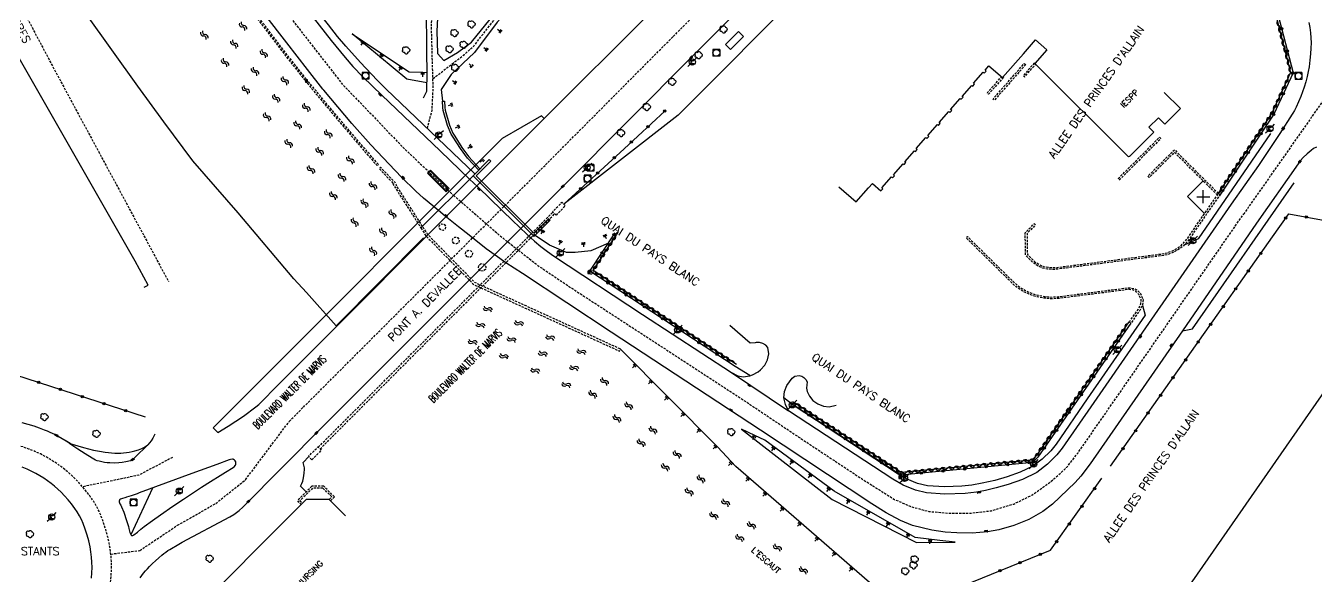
# Model space of a CAD drawing. Header units: millimetres. Extents: x 80999 to 82000, y 143000 to 144001.
# Drawn here: x 81412.8 to 81694.9, y 143690.5 to 143810.8 of the extents above; entities that cross this region are included whole.
import ezdxf
from ezdxf.enums import TextEntityAlignment as Align

# ---------------------------------------------------------------- set-up
doc = ezdxf.new("R2010")
doc.units = ezdxf.units.MM
doc.linetypes.add('DASHED', pattern=[0.75, 0.5, -0.25])
doc.layers.get('0').update_dxf_attribs({"linetype": 'CONTINUOUS'})
for name, color, linetype in [('W0001', 6, 'DASHED'), ('W0008', 7, 'CONTINUOUS'), ('W0100', 7, 'CONTINUOUS'), ('W0112', 1, 'DASHED'), ('W0120', 7, 'CONTINUOUS'), ('W0211', 2, 'CONTINUOUS'), ('W0300', 7, 'CONTINUOUS'), ('W0310', 3, 'CONTINUOUS'), ('W0322', 7, 'CONTINUOUS'), ('W0330', 7, 'CONTINUOUS'), ('W0400', 7, 'CONTINUOUS'), ('W0420', 7, 'CONTINUOUS'), ('W0471', 7, 'CONTINUOUS'), ('W0500', 5, 'DASHED'), ('W0515', 5, 'CONTINUOUS'), ('W0984', 7, 'CONTINUOUS'), ('W0989', 7, 'CONTINUOUS'), ('W0991', 7, 'CONTINUOUS')]:
    doc.layers.add(name, color=color, linetype=linetype)
doc.styles.get("Standard").update_dxf_attribs({"font": 'romans.shx', "width": 0.85})

# ---------------------------------------------------------------- blocks, each defined once
blk = doc.blocks.new('t211o')
at = {"color": 0, "linetype": 'Continuous'}
for p, q in [((-0.29, 0.5), (-0.29, 0)), ((0, 1), (0, 0)), ((0.29, 0.5), (0.29, 0))]:
    blk.add_line(p, q, dxfattribs=at)
blk = doc.blocks.new('t310o')
at = {"color": 0, "linetype": 'Continuous'}
for centre, start, end in [((-0.5, 0.38), 216.8699, 323.1304), ((0.5, -0.37), 36.8699, 143.1303)]:
    blk.add_arc(centre, 0.625, start, end, dxfattribs=at)
blk = doc.blocks.new('t322o')
at = {"color": 0, "linetype": 'Continuous'}
for radius in [0.25, 0.15]:
    blk.add_circle((0, 0), radius, dxfattribs=at)
blk = doc.blocks.new('t500o')
at = {"color": 0, "linetype": 'Continuous'}
for centre, start, end in [((-0.5, 0.625), 216.8699, 323.1301), ((0.5, -0.125), 36.8699, 143.1301), ((0.5, -0.625), 36.8699, 143.1301), ((-0.5, 0.125), 216.8699, 323.1301)]:
    blk.add_arc(centre, 0.625, start, end, dxfattribs=at)
blk = doc.blocks.new('t991o')
at = {"color": 0, "linetype": 'Continuous'}
for p, q in [((-1, 1), (1, -1)), ((-1, -1), (1, 1))]:
    blk.add_line(p, q, dxfattribs=at)
blk = doc.blocks.new('T420')
for p, q in [((0.75, 0.75), (-0.75, 0.75)), ((-0.75, 0.75), (-0.75, -0.75)), ((0.75, 0.75), (0.75, -0.75)), ((0.75, -0.75), (-0.75, -0.75))]:
    blk.add_line(p, q)
blk.add_ellipse((0, 0), major_axis=(-0.53, 0.53), ratio=1, start_param=3.926991, end_param=10.210176)
blk = doc.blocks.new('T400')
for p, q in [((-0.15, 0.3), (0.15, 0.3)), ((-0.15, -0.25), (-0.15, 0.3)), ((-0.15, 0.15), (0.15, 0.15)), ((-0.15, 0), (0.15, 0)), ((0.15, 0.3), (0.15, -0.25)), ((-0.15, -0.15), (0.15, -0.15)), ((-0.15, -0.25), (-0.15, -0.3)), ((-0.15, -0.3), (0.15, -0.3)), ((0.15, -0.3), (0.15, -0.25))]:
    blk.add_line(p, q)
blk = doc.blocks.new('T471')
for p, q in [((-0.333334, 0.333334), (-0.333334, -0.333334)), ((-0.333334, 0.333334), (0.333334, 0.333334)), ((-0.333334, 0), (0, 0)), ((0.500001, 0.500001), (1.000002, 1.000002)), ((-0.500001, -0.500001), (-1.000002, -1.000002)), ((-0.333334, -0.333334), (0.333334, -0.333334))]:
    blk.add_line(p, q)
blk.add_ellipse((0, 0), major_axis=(0.471405, 0.471405), ratio=1, start_param=5.4977871438, end_param=11.780972451)
blk = doc.blocks.new('T300')
for p, q in [((-0.8, 0.51), (-0.86, 0.34)), ((-0.86, 0.34), (-0.86, 0.17)), ((-0.86, 0.17), (-0.74, 0.06)), ((-0.69, 0.63), (-0.8, 0.51)), ((-0.8, -0.06), (-0.74, 0.06)), ((-0.74, 0.06), (-0.69, 0.11)), ((-0.57, 0.69), (-0.69, 0.63)), ((-0.46, 0.69), (-0.57, 0.69)), ((-0.29, 0.63), (-0.46, 0.69)), ((-0.29, 0.63), (-0.17, 0.74)), ((-0.23, 0.57), (-0.29, 0.63)), ((-0.17, 0.74), (-0.06, 0.8)), ((-0.06, 0.8), (0.06, 0.8)), ((0.06, 0.8), (0.23, 0.74)), ((0.23, 0.74), (0.34, 0.63)), ((0.34, 0.63), (0.4, 0.51)), ((0.46, 0.46), (0.34, 0.46)), ((0.4, 0.51), (0.4, 0.46)), ((0.57, 0.4), (0.46, 0.46)), ((0.57, 0.4), (0.69, 0.29)), ((0.69, 0.29), (0.74, 0.17)), ((0.74, 0.06), (0.69, -0.17)), ((0.74, 0.17), (0.74, 0.06)), ((-0.8, -0.17), (-0.8, -0.06)), ((-0.8, -0.23), (-0.8, -0.17)), ((-0.74, -0.34), (-0.8, -0.23)), ((-0.69, -0.4), (-0.74, -0.34)), ((-0.51, -0.46), (-0.69, -0.4)), ((-0.4, -0.46), (-0.51, -0.46)), ((-0.4, -0.46), (-0.34, -0.46)), ((-0.34, -0.46), (-0.34, -0.4)), ((-0.34, -0.51), (-0.34, -0.46)), ((-0.29, -0.63), (-0.34, -0.51)), ((-0.17, -0.74), (-0.29, -0.63)), ((-0.06, -0.8), (-0.17, -0.74)), ((0.06, -0.8), (-0.06, -0.8)), ((0.17, -0.74), (0.06, -0.8)), ((0.23, -0.69), (0.17, -0.74)), ((0.29, -0.46), (0.23, -0.46)), ((0.29, -0.63), (0.23, -0.69)), ((0.46, -0.4), (0.29, -0.46)), ((0.34, -0.51), (0.29, -0.63)), ((0.34, -0.51), (0.34, -0.46)), ((0.57, -0.34), (0.46, -0.4)), ((0.63, -0.29), (0.57, -0.34)), ((0.69, -0.17), (0.63, -0.29))]:
    blk.add_line(p, q)
blk = doc.blocks.new('t330o')
at = {"color": 0, "linetype": 'Continuous'}
for p, q in [((0.25, -0.25), (-0.25, 0.25)), ((-0.25, -0.25), (0.25, 0.25)), ((-0.25, 0.25), (-0.25, -0.25)), ((0.25, 0.25), (-0.25, 0.25)), ((0.25, -0.25), (0.25, 0.25)), ((-0.25, -0.25), (0.25, -0.25)), ((-0.25, -0.25), (-0.25, -0.25))]:
    blk.add_line(p, q, dxfattribs=at)

msp = doc.modelspace()

# ---------------------------------------------------------------- linework, layer by layer
at = {"layer": 'W0001', "flags": 128}
for points in [[(81301.88, 143999.99), (81347.17, 143932.95), (81371.64, 143891.06), (81418.97, 143801.39), (81443.99, 143754.95)], [(81501.79, 143799.28), (81508.66, 143804.58), (81510.72, 143806.42), (81514.26, 143810.97), (81516.54, 143813.72), (81521.19, 143819.17), (81523.38, 143821.92), (81524.99, 143823.51), (81526.86, 143824.93), (81529.61, 143826.82), (81532.65, 143828.56), (81535.53, 143830.05), (81538.31, 143831.28), (81541.3, 143832.3), (81543.9, 143832.9), (81546.65, 143833.34), (81549.37, 143833.25), (81553.29, 143832.52), (81564.33, 143828.74), (81563.35, 143842.53), (81563.99, 143849.34), (81564.68, 143854.78), (81565.06, 143858.51), (81565.38, 143863.35), (81565.98, 143873.39), (81566.58, 143882.36), (81567.02, 143888.11), (81567.44, 143892.6), (81568.23, 143899.76), (81569.9, 143911.9), (81571.8, 143920.48)], [(81500.57, 143788.41), (81501.61, 143792.36), (81501.85, 143797.23), (81501.63, 143804.82), (81501.49, 143810.1), (81501.59, 143816.38), (81502.28, 143824.34), (81502.99, 143830.97), (81503.58, 143834.92), (81504.56, 143839.64), (81506.21, 143846.71), (81508.14, 143851.93), (81511.4, 143861.05), (81516.32, 143871.09), (81519.5, 143877.26), (81523.43, 143883.39), (81528.64, 143891.02)], [(81424.55, 143880.91), (81444.23, 143849.17), (81456.84, 143830.85), (81468.4, 143815.51), (81482.08, 143797.97), (81488.19, 143791.65), (81495.47, 143784.03), (81500.92, 143778.94), (81505.02, 143774.91), (81506.31, 143773.79)], [(81506.31, 143773.79), (81516.45, 143764.95), (81520.49, 143761.78)], [(81520.49, 143761.78), (81525.02, 143758.23), (81533.09, 143752.85), (81552.46, 143740.25), (81569.72, 143728.99), (81581.66, 143720.99), (81595.11, 143712.08), (81602.73, 143707.26), (81606.46, 143705.67), (81610.21, 143704.66), (81614.64, 143704.26), (81619.12, 143704.26), (81623.89, 143704.82), (81628.76, 143706.28), (81632.74, 143708.24), (81636.78, 143711.1), (81640.31, 143714.23), (81642.83, 143717.48), (81658.72, 143740.37), (81679.07, 143769.76)], [(81444.87, 143716.48), (81437.47, 143712.57), (81425.21, 143710.04)]]:
    msp.add_lwpolyline(points, dxfattribs=at)
at = {"layer": 'W0001'}
for points in [[(81431.38, 143695.34), (81437.72, 143696.12), (81445.96, 143701.64), (81454.32, 143706.4), (81460.82, 143711.59), (81470.38, 143724.34), (81473.47, 143727.45), (81526.39, 143780.42), (81554.33, 143808.52), (81581.6, 143835.84)], [(81708.95, 143834.59), (81708.95, 143834.59), (81708.95, 143834.59), (81708.95, 143834.59), (81710.93, 143832.55), (81712.48, 143829.98), (81713.34, 143827.4), (81713.77, 143824.39), (81713.85, 143821.64), (81713.42, 143818.64), (81712.31, 143815.63), (81709.9, 143812.28), (81702.5, 143803.2), (81679.07, 143769.76)]]:
    msp.add_lwpolyline(points, dxfattribs=at)
at = {"layer": 'W0001', "flags": 128}
msp.add_lwpolyline([(81353.56, 143721.05), (81369.56, 143709.54), (81370.19, 143709.07), (81370.77, 143708.57), (81372.09, 143707.35), (81373.4, 143706.08), (81373.76, 143705.71), (81374.1, 143705.33), (81374.44, 143704.94), (81374.75, 143704.55), (81374.94, 143704.29), (81375.11, 143704.03), (81375.28, 143703.77), (81375.43, 143703.5), (81375.59, 143703.18), (81375.73, 143702.86), (81375.86, 143702.53), (81375.98, 143702.18), (81376.15, 143701.64), (81376.31, 143701.09), (81376.45, 143700.52), (81376.57, 143699.95), (81376.8, 143698.7), (81377, 143697.47), (81377.03, 143697.26), (81377.04, 143697.05), (81377.06, 143695.99), (81377.07, 143694.16), (81377.16, 143691.49), (81377.3, 143688.88), (81377.36, 143688.29), (81377.45, 143687.67), (81377.57, 143687.06), (81377.72, 143686.49), (81378.03, 143685.44), (81378.35, 143684.42), (81378.69, 143683.41), (81379.06, 143682.39), (81379.38, 143681.6), (81379.73, 143680.81), (81380.12, 143680.04), (81380.53, 143679.29), (81381.12, 143678.3), (81381.74, 143677.33), (81382.38, 143676.39), (81383.07, 143675.43), (81383.87, 143674.41), (81384.76, 143673.42), (81385.71, 143672.49), (81386.7, 143671.63), (81387.93, 143670.7), (81389.19, 143669.83), (81390.49, 143669.03), (81391.83, 143668.3), (81393.05, 143667.71), (81394.3, 143667.2), (81395.58, 143666.74), (81396.88, 143666.36), (81398.24, 143666.04), (81399.62, 143665.79), (81401.01, 143665.61), (81402.4, 143665.5), (81403.99, 143665.45), (81405.57, 143665.48), (81407.16, 143665.58), (81408.74, 143665.76), (81410.07, 143665.98), (81411.39, 143666.28), (81412.69, 143666.66), (81413.94, 143667.11), (81414.87, 143667.49), (81415.77, 143667.89), (81416.65, 143668.31), (81417.52, 143668.77), (81418.29, 143669.2), (81419.04, 143669.66), (81419.78, 143670.14), (81420.51, 143670.66), (81421.36, 143671.31), (81422.18, 143672), (81422.97, 143672.73), (81423.73, 143673.49), (81424.54, 143674.37), (81425.32, 143675.27), (81426.06, 143676.2), (81426.77, 143677.17), (81427.47, 143678.21), (81428.11, 143679.31), (81428.7, 143680.43), (81429.22, 143681.58), (81429.74, 143682.88), (81430.19, 143684.2), (81430.58, 143685.54), (81430.91, 143686.9), (81431.17, 143688.26), (81431.36, 143689.63), (81431.48, 143691), (81431.52, 143692.39), (81431.5, 143693.74), (81431.41, 143695.09), (81431.24, 143696.43), (81431.01, 143697.75), (81430.68, 143699.24), (81430.28, 143700.7), (81429.81, 143702.14), (81429.28, 143703.58), (81428.8, 143704.68), (81428.25, 143705.76), (81427.64, 143706.81), (81426.97, 143707.8), (81426.14, 143708.91), (81425.27, 143709.97), (81424.4, 143710.95), (81423.49, 143711.89), (81422.67, 143712.67), (81421.82, 143713.42), (81420.93, 143714.13), (81420.03, 143714.8), (81419.05, 143715.46), (81418.06, 143716.08), (81417.04, 143716.67), (81415.98, 143717.22), (81414.75, 143717.79), (81413.48, 143718.3), (81412.19, 143718.75), (81410.86, 143719.13), (81409.68, 143719.4), (81408.48, 143719.59), (81407.26, 143719.7), (81406.08, 143719.74), (81404.02, 143719.7), (81401.97, 143719.59), (81400.77, 143719.47), (81399.59, 143719.28), (81398.44, 143719.04), (81397.29, 143718.8), (81395.68, 143718.5), (81394.06, 143718.23), (81392.05, 143717.95), (81390.07, 143717.7), (81389.32, 143717.64), (81388.61, 143717.63), (81387.9, 143717.65), (81387.18, 143717.72), (81386.23, 143717.86), (81385.29, 143718.05), (81384.35, 143718.28), (81383.4, 143718.56), (81382.45, 143718.89), (81381.48, 143719.25), (81380.52, 143719.64), (81379.59, 143720.05), (81379.02, 143720.32), (81378.47, 143720.6), (81377.93, 143720.91), (81377.38, 143721.26), (81374.77, 143723), (81374.08, 143723.48), (81353.04, 143738.71), (81350.69, 143740.42), (81349.76, 143741.12), (81348.87, 143741.82), (81347.73, 143742.78), (81346.64, 143743.74), (81346.22, 143744.14), (81345.86, 143744.53), (81345.53, 143744.95), (81345.21, 143745.39), (81344.84, 143745.98), (81344.5, 143746.59), (81344.19, 143747.22), (81343.9, 143747.9), (81343.51, 143748.91), (81343.15, 143749.95), (81342.97, 143750.53), (81342.81, 143751.11), (81342.7, 143751.58), (81342.59, 143752.12), (81342.4, 143753.08), (81342.18, 143754.1), (81341.98, 143754.9), (81341.75, 143755.7), (81341.49, 143756.5), (81341.2, 143757.27), (81340.84, 143758.18), (81340.45, 143759.07), (81340.03, 143759.94), (81339.55, 143760.87), (81339, 143761.8), (81338.31, 143762.74), (81337.53, 143763.6), (81336.7, 143764.36), (81335.58, 143765.21), (81334.45, 143765.96), (81333.26, 143766.64), (81332.05, 143767.23), (81331.07, 143767.64), (81330.08, 143767.98), (81329.08, 143768.28), (81328.06, 143768.53), (81327.11, 143768.71), (81326.15, 143768.83), (81325.18, 143768.89), (81324.21, 143768.89), (81323.09, 143768.84), (81321.97, 143768.72), (81320.87, 143768.54), (81319.77, 143768.3), (81318.77, 143768.01), (81317.78, 143767.66), (81316.81, 143767.25), (81315.89, 143766.8), (81315.15, 143766.38), (81314.45, 143765.94), (81313.76, 143765.48), (81313.09, 143764.98), (81312.48, 143764.48), (81311.88, 143763.96), (81311.31, 143763.41), (81310.75, 143762.82), (81310.17, 143762.15), (81309.61, 143761.43), (81309.1, 143760.69), (81308.63, 143759.92), (81308.17, 143759.07), (81307.75, 143758.21), (81307.37, 143757.33), (81307.04, 143756.41), (81306.73, 143755.41), (81306.48, 143754.38), (81306.3, 143753.33), (81306.19, 143752.28), (81306.14, 143751.13), (81306.15, 143750), (81306.23, 143748.86), (81306.37, 143747.73), (81306.56, 143746.69), (81306.81, 143745.67), (81307.11, 143744.66), (81307.47, 143743.66), (81307.86, 143742.76), (81308.3, 143741.87), (81308.8, 143741.02), (81309.35, 143740.2), (81310.02, 143739.33), (81310.73, 143738.49), (81311.5, 143737.7), (81312.31, 143736.96), (81313.11, 143736.3), (81313.96, 143735.7), (81314.84, 143735.15), (81315.73, 143734.67), (81316.68, 143734.22), (81317.61, 143733.82), (81318.55, 143733.45), (81319.55, 143733.1), (81320.19, 143732.91), (81320.89, 143732.77), (81321.6, 143732.69), (81322.23, 143732.66), (81324.31, 143732.67), (81326.89, 143732.7), (81329.96, 143732.76), (81331.35, 143732.78), (81331.66, 143732.76), (81331.95, 143732.72), (81333.55, 143732.35), (81335.22, 143731.91), (81336.34, 143731.57), (81337.46, 143731.22), (81337.97, 143731.04), (81338.46, 143730.84), (81339.43, 143730.41), (81340.38, 143729.95), (81341.43, 143729.37), (81342.48, 143728.75), (81345.31, 143726.96), (81346.53, 143726.13), (81350.08, 143723.61)], close=True, dxfattribs=at)
at = {"layer": 'W0008'}
msp.add_line((81462.28, 143731.45), (81515.27, 143784.5), dxfattribs=at)
at = {"layer": 'W0008', "flags": 128}
for points in [[(81435.5, 143873.37), (81453.78, 143873.15), (81468.4, 143873.48), (81482.18, 143874.88), (81486.82, 143875.48), (81491, 143876.26), (81494.63, 143877.18), (81503.17, 143879.75), (81504.69, 143880.24), (81512.85, 143882.96), (81517.09, 143884.57), (81524.35, 143887.85), (81519.82, 143880.56), (81515.12, 143872.66), (81510.04, 143862.01), (81504.96, 143846.69), (81502.65, 143836.36), (81500.98, 143823.45), (81500.3, 143815.28), (81500.42, 143805.06), (81500.49, 143800.66), (81500.4, 143796.48), (81499.66, 143795.01)], [(81427.76, 143883.3), (81431.35, 143877.28), (81437.08, 143867.76), (81437.27, 143867.44), (81439.51, 143863.88), (81442.19, 143859.7), (81445.36, 143854.87), (81448.4, 143850.33), (81451.84, 143845.29), (81454.72, 143841.14), (81458.08, 143836.38), (81461.99, 143830.91), (81465.5, 143826.08), (81467.99, 143822.68), (81469.88, 143820.14), (81473.36, 143815.56), (81475.6, 143812.67), (81479.55, 143807.65), (81482.63, 143803.88), (81484.29, 143801.98), (81486.48, 143799.71), (81490.62, 143795.68), (81503.41, 143783.47), (81509.82, 143777.33)], [(81510.97, 143778.45), (81491.6, 143796.99), (81489.6, 143798.98), (81485.96, 143802.81), (81482.72, 143806.38), (81480.91, 143808.54), (81478.96, 143811.02), (81474.68, 143816.52), (81469.73, 143822.93), (81469.15, 143823.69), (81467.34, 143826.22), (81463.39, 143831.83), (81459.61, 143837.1), (81456.12, 143841.96), (81452.09, 143847.66), (81449.79, 143851), (81447.71, 143854.17), (81443.46, 143860.77), (81442.05, 143862.9), (81438.74, 143867.86), (81437.76, 143869.48), (81433.21, 143877.3), (81430.78, 143880.95)], [(81526.12, 143790.6), (81526.12, 143790.6), (81549.23, 143813.6), (81579.51, 143843.95)], [(81503.48, 143825.42), (81502.63, 143809.65), (81502.8, 143804.82), (81504.18, 143803.25), (81507.14, 143804.99), (81510.19, 143807.24), (81523.8, 143824.03)], [(81502.99, 143770.46), (81499.75, 143773.15), (81498.02, 143774.68), (81494.94, 143777.72), (81488.2, 143784.82), (81484.09, 143789.46), (81477.92, 143796.77), (81477.72, 143797.01), (81474.36, 143801.28), (81469.82, 143807.13), (81465.03, 143813.35)], [(81684.92, 143787.26), (81669.05, 143764.29), (81666.03, 143762.85)], [(81509.82, 143777.33), (81511.69, 143775.53), (81519.39, 143768.06), (81520.48, 143767), (81522.59, 143765.01), (81523.18, 143764.48)], [(81665.68, 143744.18), (81667.81, 143744.55), (81690.06, 143776.53)], [(81676.27, 143771.84), (81655.59, 143741.97), (81646.28, 143728.48), (81639.36, 143718.51), (81638.18, 143717.02), (81636.17, 143714.97), (81633.81, 143713.19), (81630.68, 143711.65), (81627.58, 143710.56), (81624.89, 143709.79), (81622.58, 143709.26), (81620.62, 143708.88), (81618.13, 143708.58), (81613.68, 143708.46), (81609.7, 143708.73), (81607.27, 143709.29), (81604.58, 143710.39), (81602.3, 143711.69), (81579.55, 143726.67)], [(81517.76, 143759.05), (81515.39, 143760.69), (81513.46, 143762.11), (81509.7, 143765.03), (81507.35, 143766.9), (81504.86, 143768.9), (81504.48, 143769.22), (81502.99, 143770.46)], [(81681.87, 143767.68), (81665.68, 143744.18), (81645.46, 143715.1), (81643.43, 143712.35), (81642.21, 143710.98), (81637.25, 143706.27), (81635.12, 143704.63), (81632.04, 143702.88), (81628.75, 143701.57), (81625.5, 143700.67), (81623.05, 143700.22), (81619.69, 143699.93), (81616.35, 143699.95), (81613.76, 143700.16), (81610.89, 143700.59), (81606.64, 143701.6), (81604.03, 143702.66), (81600.91, 143704.38), (81597.76, 143706.34), (81573.37, 143722.4), (81540.79, 143743.85), (81521.35, 143756.65), (81517.76, 143759.05)], [(81523.18, 143764.48), (81524.02, 143763.72), (81525.37, 143762.59), (81526.82, 143761.48), (81528.12, 143760.58), (81547.61, 143747.73), (81567.06, 143735.02), (81579.55, 143726.69), (81579.55, 143726.69), (81579.55, 143726.69), (81578.85, 143728.03), (81578.53, 143729.52), (81578.64, 143730.9), (81579.15, 143732.19), (81580.3, 143733.79), (81580.93, 143734.2), (81581.84, 143734.37), (81582.44, 143734.26), (81582.91, 143733.97), (81583.41, 143733.4), (81583.6, 143732.89), (81583.56, 143732.35), (81583.45, 143731.61), (81583.57, 143730.87), (81584.08, 143729.83), (81584.83, 143728.95), (81585.93, 143728.17), (81587.17, 143727.66), (81588.42, 143727.53), (81589.95, 143727.88)], [(81656.93, 143749.71), (81657.46, 143747.59), (81644.78, 143729.25), (81638.02, 143719.34), (81636.88, 143717.91), (81634.96, 143716.06), (81632.91, 143714.58), (81630.2, 143713.26), (81627.3, 143712.22), (81624.62, 143711.45), (81621.84, 143710.82), (81619.59, 143710.42), (81617.42, 143710.19), (81613.66, 143710.07), (81609.9, 143710.28), (81607.73, 143710.77), (81605.46, 143711.7), (81603.47, 143712.83), (81580.56, 143727.87), (81578.53, 143729.52)], [(81567.06, 143735.02), (81568.47, 143734.28), (81569.62, 143734.12), (81571.07, 143734.31), (81571.69, 143734.52), (81572.87, 143735.2), (81573.39, 143735.65), (81573.39, 143735.65), (81574.33, 143736.61), (81574.94, 143737.81), (81575.19, 143739.13), (81575.03, 143740.47), (81574.55, 143741.02), (81573.93, 143741.4), (81573.22, 143741.59), (81572.49, 143741.57), (81572.22, 143741.55), (81571.13, 143741.47), (81566.72, 143745.31)], [(81571.08, 143734.36), (81567.86, 143736.36)], [(81419.87, 143721.09), (81422.48, 143719.56), (81422.69, 143719.45), (81422.91, 143719.37), (81424.14, 143718.99), (81425.37, 143718.63), (81426.48, 143718.34), (81427.59, 143718.09), (81428.88, 143717.83), (81430.17, 143717.61), (81430.85, 143717.52), (81431.54, 143717.45), (81432.22, 143717.42), (81432.91, 143717.4), (81433.54, 143717.42), (81434.16, 143717.46), (81434.78, 143717.53), (81435.4, 143717.63), (81436.03, 143717.76), (81436.65, 143717.92), (81437.41, 143718.16), (81438.17, 143718.43), (81438.61, 143718.64), (81439.4, 143719.14)], [(81474.11, 143708.92), (81472.84, 143710.21), (81473.1, 143710.73), (81473.33, 143711.27), (81473.44, 143711.62), (81473.51, 143711.97), (81473.64, 143713.01), (81473.69, 143713.91), (81473.69, 143714.18), (81473.66, 143714.46), (81473.46, 143715.38), (81474.65, 143716.65)], [(81427.13, 143690.1), (81427.23, 143691.26), (81427.27, 143692.43), (81427.25, 143693.56), (81427.17, 143694.68), (81427.03, 143695.8), (81426.84, 143696.91), (81426.54, 143698.21), (81426.19, 143699.49), (81425.79, 143700.75), (81425.33, 143701.99), (81424.95, 143702.87), (81424.52, 143703.72), (81424.04, 143704.54), (81423.5, 143705.33), (81422.79, 143706.29), (81422.03, 143707.21), (81421.28, 143708.05), (81420.5, 143708.86), (81419.8, 143709.52), (81419.08, 143710.15), (81418.33, 143710.76), (81417.56, 143711.33), (81416.73, 143711.9), (81415.87, 143712.43), (81414.99, 143712.93), (81414.1, 143713.4), (81413.06, 143713.89), (81411.99, 143714.32)], [(81440.49, 143709.78), (81435.78, 143699.55)]]:
    msp.add_lwpolyline(points, dxfattribs=at)
at = {"layer": 'W0008'}
for points in [[(81438.65, 143753.68), (81439.55, 143754.12), (81436.68, 143759.4), (81435.55, 143761.42), (81406.28, 143812.41), (81375.01, 143871.03)], [(81437.79, 143690.12), (81438.16, 143690.66), (81438.54, 143691.17), (81438.95, 143691.66), (81439.36, 143692.13), (81439.8, 143692.59), (81440.47, 143693.25), (81441.15, 143693.89), (81441.84, 143694.51), (81442.55, 143695.12), (81442.96, 143695.46), (81443.39, 143695.78), (81443.83, 143696.08), (81444.28, 143696.36), (81446.25, 143697.52), (81446.94, 143697.91), (81457.37, 143703.48), (81458.29, 143704), (81458.87, 143704.4), (81459.42, 143704.86), (81460.21, 143705.61), (81477.72, 143723.22), (81530.64, 143776.18), (81558.59, 143804.28), (81585.85, 143831.6)], [(81693.27, 143811.54), (81693.49, 143810.44), (81693.64, 143809.32), (81693.72, 143808.24), (81693.75, 143807.15), (81693.74, 143805.94), (81693.67, 143804.74), (81693.53, 143803.31), (81693.34, 143801.89), (81693.16, 143800.82), (81692.93, 143799.76), (81692.62, 143798.58), (81692.27, 143797.42), (81691.91, 143796.39), (81691.52, 143795.37), (81691.01, 143794.19), (81690.47, 143793.02), (81690.13, 143792.36), (81689.76, 143791.71), (81689.66, 143791.55), (81686.91, 143787.28), (81684.61, 143783.78), (81682.26, 143780.31), (81679.29, 143776.06), (81676.27, 143771.84)], [(81462.28, 143731.45), (81453.76, 143722.93), (81454.75, 143721.89), (81457.04, 143723.32), (81460.35, 143725.51), (81463.1, 143727.5), (81463.7, 143728.05), (81468.16, 143732.54), (81514.13, 143778.59), (81526.12, 143790.6), (81525.53, 143791.17), (81516.96, 143786.19), (81515.27, 143784.5)], [(81694.92, 143784.33), (81694.32, 143784), (81693.77, 143783.6), (81692.89, 143782.86), (81692.06, 143782.06), (81691.47, 143781.4), (81690.93, 143780.69), (81681.87, 143767.68)], [(81441.03, 143721.53), (81440.53, 143720.65), (81440.18, 143720.13), (81439.47, 143719.21), (81439.4, 143719.14), (81436.73, 143716.49), (81436.37, 143716.17), (81435.94, 143715.86), (81435.69, 143715.75), (81434.63, 143715.47), (81433.88, 143715.34), (81433.11, 143715.26), (81432.15, 143715.22), (81431.19, 143715.25), (81430.59, 143715.3), (81430, 143715.37), (81429.4, 143715.48), (81428.82, 143715.62), (81428.42, 143715.74), (81428.03, 143715.89), (81427.65, 143716.06), (81427.29, 143716.27), (81425.75, 143717.23), (81424.15, 143718.28), (81422.66, 143719.31), (81421.66, 143719.99), (81420.9, 143720.47), (81420.12, 143720.92), (81419.12, 143721.45), (81418.1, 143721.95), (81417.5, 143722.22), (81416.89, 143722.46), (81415.76, 143722.88), (81414.63, 143723.28), (81413.33, 143723.69), (81412.01, 143724.05)]]:
    msp.add_lwpolyline(points, dxfattribs=at)
at = {"layer": 'W0008', "flags": 128}
for points in [[(81504.68, 143774.57), (81500.58, 143778.6), (81501.26, 143779.29), (81505.36, 143775.26)], [(81449.12, 143712.96), (81437.55, 143708.69), (81437.14, 143708.54), (81435.8, 143708.08), (81434.84, 143707.76), (81434.64, 143707.7), (81433.7, 143707.43), (81433.51, 143707.35), (81433.31, 143707.16), (81433.24, 143707.07), (81433.2, 143706.96), (81433.19, 143706.86), (81433.2, 143706.76), (81433.27, 143706.54), (81433.38, 143706.34), (81433.58, 143706.01), (81433.74, 143705.66), (81434.19, 143704.51), (81434.84, 143702.71), (81434.98, 143702.27), (81435.11, 143701.83), (81435.21, 143701.38), (81435.3, 143700.93), (81435.36, 143700.63), (81435.44, 143700.34), (81435.54, 143700.05), (81435.65, 143699.77), (81435.75, 143699.61), (81435.86, 143699.46), (81435.93, 143699.41), (81436, 143699.39), (81436.1, 143699.39), (81436.2, 143699.41), (81436.32, 143699.47), (81436.43, 143699.55), (81437.18, 143700.16), (81437.93, 143700.76), (81438.69, 143701.33), (81440.47, 143702.64), (81442.27, 143703.92), (81444.96, 143705.81), (81447.24, 143707.36), (81451.18, 143709.96), (81453.15, 143711.21), (81455.25, 143712.5), (81456.42, 143713.21), (81458.14, 143714.26), (81458.34, 143714.44), (81458.62, 143714.8), (81458.71, 143715), (81458.73, 143715.23), (81458.67, 143715.48), (81458.55, 143715.7), (81458.4, 143715.87), (81458.23, 143716), (81458.1, 143716.05), (81457.96, 143716.07), (81457.55, 143716.01), (81457.26, 143715.93), (81454.57, 143714.94)]]:
    msp.add_lwpolyline(points, close=True, dxfattribs=at)
at = {"layer": 'W0100', "flags": 128}
msp.add_lwpolyline([(81565.76, 143806.76), (81566.85, 143805.67), (81569.69, 143808.53), (81568.6, 143809.61)], close=True, dxfattribs=at)
for points in [[(81590.55, 143775.66), (81594.3, 143772.35), (81597, 143775.41), (81597.87, 143776.39), (81599.74, 143774.74), (81600.14, 143775.19), (81599.92, 143775.39), (81599.92, 143775.39), (81602.05, 143777.82), (81602.27, 143777.63), (81602.68, 143778.07), (81602.68, 143778.07), (81602.45, 143778.27), (81604.56, 143780.68), (81604.78, 143780.49), (81605.18, 143780.94), (81605.18, 143780.94), (81604.96, 143781.13), (81607.06, 143783.54), (81607.28, 143783.35), (81607.67, 143783.79), (81607.67, 143783.79), (81607.45, 143783.98), (81609.57, 143786.4), (81609.79, 143786.21), (81610.18, 143786.66), (81610.18, 143786.66), (81609.96, 143786.85), (81612.08, 143789.26), (81612.3, 143789.06), (81612.69, 143789.52), (81612.69, 143789.52), (81612.47, 143789.71), (81614.58, 143792.11), (81614.8, 143791.92), (81615.2, 143792.36), (81615.2, 143792.36), (81614.97, 143792.56), (81617.08, 143794.97), (81617.3, 143794.78), (81617.69, 143795.22), (81617.47, 143795.41), (81619.58, 143797.81), (81619.8, 143797.63), (81620.2, 143798.07), (81620.2, 143798.08), (81619.98, 143798.27), (81622.09, 143800.68), (81622.31, 143800.48), (81622.71, 143800.93), (81622.49, 143801.13), (81623.34, 143802.11), (81626.3, 143799.52), (81630.91, 143804.75), (81633.55, 143807.75), (81636.01, 143805.62), (81633.37, 143802.61)], [(81659.37, 143787.59), (81659.37, 143787.59), (81654.07, 143782.27), (81654.03, 143782.29), (81653.88, 143782.16), (81633.37, 143802.61), (81633.25, 143802.71)], [(81661.68, 143796.28), (81665.21, 143792.74), (81661.82, 143789.36), (81660.41, 143790.73), (81658.32, 143788.65), (81659.38, 143787.59)], [(81670.47, 143769.77), (81666.75, 143773.49), (81670.18, 143776.92)], [(81647.11, 143650.76), (81643.01, 143653.62), (81702.51, 143739.23)], [(81482.66, 143703.73), (81479.12, 143707.26), (81474.1, 143707.24), (81447.28, 143680.36), (81447.42, 143680.21), (81443.89, 143676.7), (81443.69, 143671.66), (81446.9, 143667.85), (81446.75, 143667.72), (81460.62, 143651.4), (81464.43, 143654.64)]]:
    msp.add_lwpolyline(points, dxfattribs=at)
at = {"layer": 'W0112', "flags": 128}
for points in [[(81457.57, 143820.15), (81460.33, 143816.46), (81461.3, 143815.19), (81464.53, 143810.93), (81468.7, 143805.43), (81470.15, 143803.56), (81473.76, 143798.98), (81474.08, 143799.23), (81470.46, 143803.81), (81469.02, 143805.67), (81464.85, 143811.17), (81461.62, 143815.43), (81460.65, 143816.71), (81457.89, 143820.39)], [(81631.38, 143802.36), (81624.54, 143794.58), (81624.24, 143794.84), (81631.08, 143802.63)], [(81474.31, 143798.31), (81479.51, 143792.03), (81482.74, 143788.21), (81487.51, 143782.63), (81488.26, 143781.76), (81488.48, 143781.51), (81489.57, 143780.27), (81489.87, 143780.54), (81488.78, 143781.77), (81488.57, 143782.02), (81487.82, 143782.89), (81483.04, 143788.47), (81479.82, 143792.29), (81474.62, 143798.57)], [(81651.59, 143777.43), (81660.63, 143786.46), (81660.91, 143786.17), (81651.87, 143777.15)], [(81673.29, 143773.83), (81663.89, 143783.18), (81658.35, 143777.65), (81658.07, 143777.93), (81663.89, 143783.75), (81673.81, 143773.87), (81670.5, 143769.11), (81667.13, 143764.21), (81666.62, 143763.55), (81665.69, 143762.61), (81664.87, 143761.97), (81663.79, 143761.37), (81662.42, 143760.82), (81661.62, 143760.63), (81638.34, 143757.63), (81637.44, 143757.57), (81636.18, 143757.64), (81635.08, 143757.87), (81634.05, 143758.34), (81633.18, 143758.91), (81632.8, 143759.22), (81631.34, 143760.66), (81631.28, 143765.59), (81633.22, 143767.58), (81633.5, 143767.3), (81631.68, 143765.43), (81631.74, 143760.83), (81633.08, 143759.51), (81633.41, 143759.23), (81634.26, 143758.68), (81635.2, 143758.25), (81636.22, 143758.04), (81637.44, 143757.97), (81638.29, 143758.02), (81661.57, 143761.03), (81662.3, 143761.2), (81663.62, 143761.73), (81664.65, 143762.31), (81665.42, 143762.91), (81666.32, 143763.82), (81666.8, 143764.43), (81670.17, 143769.34)], [(81528.7, 143769.42), (81527.94, 143770.18), (81530, 143772.25), (81530.76, 143771.49)], [(81503.49, 143766.21), (81503.16, 143766.67), (81503.26, 143767.23), (81503.72, 143767.55), (81504.27, 143767.46), (81504.6, 143767), (81504.5, 143766.45), (81504.04, 143766.12)], [(81506.37, 143763.25), (81506.03, 143763.73), (81506.13, 143764.3), (81506.61, 143764.64), (81507.18, 143764.54), (81507.52, 143764.07), (81507.42, 143763.49), (81506.95, 143763.15)], [(81654.04, 143746.05), (81655.97, 143748.83), (81656.17, 143749.18), (81656.55, 143750.04), (81656.64, 143750.92), (81656.15, 143752.05), (81655.44, 143752.79), (81654.92, 143753.04), (81654.1, 143753.19), (81653.84, 143753.19), (81638.64, 143751.22), (81637.22, 143751.14), (81635.31, 143751.29), (81633.95, 143751.55), (81632.5, 143752.02), (81631.13, 143752.61), (81630.29, 143753.09), (81629.22, 143753.85), (81628.62, 143754.37), (81623.62, 143759.29), (81618.33, 143764.5), (81618.62, 143764.79), (81623.9, 143759.58), (81628.9, 143754.66), (81629.46, 143754.17), (81630.51, 143753.42), (81631.3, 143752.97), (81632.64, 143752.39), (81634.05, 143751.94), (81635.37, 143751.68), (81637.23, 143751.54), (81638.59, 143751.61), (81653.78, 143753.58), (81654.15, 143753.58), (81655.02, 143753.43), (81655.69, 143753.1), (81656.48, 143752.29), (81657.03, 143750.99), (81656.93, 143749.89), (81656.53, 143749), (81656.3, 143748.6), (81654.37, 143745.83)], [(81509.25, 143760.3), (81508.9, 143760.8), (81509, 143761.4), (81509.5, 143761.75), (81510.1, 143761.65), (81510.46, 143761.15), (81510.35, 143760.55), (81509.85, 143760.19)], [(81512.1, 143757.3), (81511.73, 143757.83), (81511.83, 143758.46), (81512.36, 143758.84), (81513, 143758.73), (81513.37, 143758.2), (81513.26, 143757.57), (81512.74, 143757.19)], [(81475.34, 143715.97), (81474.6, 143716.71), (81476.66, 143718.78), (81477.41, 143718.04)]]:
    msp.add_lwpolyline(points, close=True, dxfattribs=at)
for points in [[(81633.25, 143802.71), (81630.83, 143799.92), (81631.13, 143799.66), (81633.56, 143802.45)], [(81626.52, 143799.58), (81623.27, 143795.9), (81622.97, 143796.17), (81626.09, 143799.7)], [(81499.52, 143766.99), (81493.71, 143776.09), (81493.81, 143776.17), (81493.52, 143776.56), (81490.36, 143779.9), (81490.07, 143779.62), (81493.22, 143776.28), (81493.06, 143776.21), (81499.17, 143766.64)], [(81476.73, 143718.71), (81502.79, 143744.83), (81528.01, 143770.1)], [(81477.12, 143718.31), (81503.18, 143744.44), (81528.4, 143769.71)], [(81499.17, 143766.64), (81500.32, 143764.84), (81504.2, 143760.87), (81510.7, 143754.28), (81512.28, 143753.55)], [(81512.65, 143753.92), (81510.98, 143754.68), (81504.55, 143761.22), (81500.71, 143765.14), (81499.52, 143766.99)], [(81512.28, 143753.55), (81542.57, 143739.72), (81542.57, 143739.72), (81542.72, 143740.19), (81512.65, 143753.92)]]:
    msp.add_lwpolyline(points, dxfattribs=at)
at = {"layer": 'W0112'}
for points in [[(81479.4, 143706.98), (81480.26, 143707.83), (81477.92, 143710.16), (81475.33, 143710.16), (81472.16, 143707), (81473.01, 143706.15)], [(81479.12, 143707.26), (81479.69, 143707.83), (81477.75, 143709.76), (81475.5, 143709.76), (81472.72, 143707), (81473.3, 143706.43)]]:
    msp.add_lwpolyline(points, dxfattribs=at)
at = {"layer": 'W0120', "flags": 128}
for points in [[(81511.8, 143779.29), (81509.34, 143781.92), (81507.79, 143784), (81506.21, 143786.48), (81505.81, 143787.17), (81505.01, 143789.02), (81504.06, 143792.33), (81503.97, 143792.95), (81503.92, 143794.39), (81504.32, 143794.39), (81504.37, 143792.98), (81504.45, 143792.42), (81505.39, 143789.15), (81506.17, 143787.36), (81506.55, 143786.69), (81508.12, 143784.22), (81509.64, 143782.18), (81512.08, 143779.58)], [(81514.44, 143781.23), (81514.08, 143781.59), (81510.56, 143778.04)], [(81527.22, 143768.53), (81527.09, 143768.66), (81523.88, 143765.5), (81511.27, 143778.04), (81514.44, 143781.23)], [(81510.56, 143778.04), (81499.17, 143766.64)], [(81510.56, 143778.04), (81523.69, 143764.99)], [(81523.69, 143764.99), (81523.88, 143764.8), (81527.44, 143768.31), (81527.22, 143768.53)]]:
    msp.add_lwpolyline(points, dxfattribs=at)
msp.add_lwpolyline([(81504.65, 143774.85), (81500.86, 143778.6), (81501.28, 143779.03), (81505.07, 143775.27)], close=True, dxfattribs=at)
at = {"layer": 'W0211'}
msp.add_lwpolyline([(81653.68, 143868.31), (81639.69, 143875.94), (81555.38, 143791.28), (81530.41, 143771.88)], dxfattribs=at)
at = {"layer": 'W0211', "flags": 128}
for points in [[(81550.39, 143830.99), (81547.07, 143831.82), (81544.86, 143831.77), (81541.62, 143831.1), (81540.57, 143830.77), (81537.64, 143829.53), (81534.63, 143828.08), (81533.26, 143827.35), (81528.99, 143824.94), (81527.06, 143823.65), (81525.93, 143822.87), (81525.05, 143821.81), (81515.83, 143811.64), (81510.9, 143805.04), (81505.75, 143800.21), (81503.57, 143796.92), (81503.92, 143794.39)], [(81484.14, 143809.11), (81486.41, 143807.59), (81496.59, 143800.77), (81499.6, 143800.68), (81500.49, 143800.66)], [(81500.46, 143798.38), (81496.12, 143799.15), (81484.14, 143809.11)], [(81540.15, 143763.33), (81536.28, 143761.62), (81532.91, 143761.3), (81530.98, 143761.3), (81527.29, 143762.86), (81524.12, 143765.02)], [(81615.95, 143697.91), (81612.64, 143698.32), (81607.18, 143698.99), (81589.54, 143709.08), (81574.36, 143720.24), (81572.17, 143721.27), (81569.28, 143722.62)], [(81569.28, 143722.62), (81589.05, 143707.26), (81607.5, 143697.89), (81615.95, 143697.91)]]:
    msp.add_lwpolyline(points, dxfattribs=at)
at = {"layer": 'W0310', "flags": 128}
for points in [[(81659.32, 143857.27), (81685.62, 143814.86), (81689.29, 143800.62), (81685.2, 143791.77), (81673.22, 143773.9)], [(81568.13, 143736.78), (81536.82, 143757.34), (81542.03, 143765.28)], [(81653.96, 143746.11), (81633.64, 143716.81), (81632.74, 143715.87), (81604.19, 143713.14), (81581.07, 143728.26)]]:
    msp.add_lwpolyline(points, dxfattribs=at)
at = {"layer": 'W0322', "flags": 128}
for points in [[(81659.74, 143857.54), (81686.08, 143815.06), (81689.82, 143800.57), (81685.64, 143791.53), (81673.64, 143773.62)], [(81530.41, 143771.88), (81543.59, 143783.97), (81552.53, 143792.25)], [(81685.34, 143764.72), (81688.9, 143769.73), (81702.05, 143767.36)], [(81567.86, 143736.36), (81536.13, 143757.2), (81541.62, 143765.56)], [(81649.91, 143714.52), (81685.34, 143764.72)], [(81654.37, 143745.83), (81634.03, 143716.49), (81632.97, 143715.39), (81604.06, 143712.62), (81580.79, 143727.85)], [(81387.07, 143742.12), (81438.88, 143725.32)], [(81645.83, 143657.67), (81613.3, 143686.64), (81636.83, 143696.19), (81648.05, 143711.9)]]:
    msp.add_lwpolyline(points, dxfattribs=at)
at = {"layer": 'W0515'}
msp.add_lwpolyline([(81499.73, 143764.51), (81480.67, 143745.21), (81474.16, 143752.51), (81471.35, 143755.51), (81459.22, 143769.93), (81449.29, 143781.35), (81442.93, 143789.86), (81437.3, 143797.68), (81425.9, 143813.53), (81418.69, 143823.55), (81412.27, 143832.87), (81405.32, 143843.51), (81399.26, 143854.67), (81390.56, 143869.71), (81382.71, 143884.23), (81368.56, 143911.21), (81359.87, 143925.29), (81338.92, 143957.55), (81315.75, 143993.23), (81311.35, 144000)], dxfattribs=at)
at = {"layer": 'W0515', "flags": 128}
msp.add_lwpolyline([(81639.36, 143653.73), (81629.1, 143663.17), (81598.33, 143688.14), (81568, 143714.46), (81564, 143718.81), (81542.72, 143740.19)], dxfattribs=at)

# ---------------------------------------------------------------- block references
at = {"layer": 'W0211'}
for p, rotation in [((81516.74, 143809.52), 53.25306491023856), ((81486.63, 143807.44), 146.1441045456295), ((81513.75, 143805.51), 53.25306491023856), ((81490.79, 143804.66), 146.1441045448862), ((81510.4, 143801.83), 43.11915870604525), ((81494.94, 143801.87), 146.1441045440249), ((81499.6, 143800.68), 178.4164325502989), ((81506.88, 143798.3), 56.55627263153482), ((81506.16, 143793.72), 105.8122458986793), ((81507.65, 143788.96), 113.4223759995189), ((81510.26, 143784.7), 126.7004546031199), ((81512.85, 143781.69), 133.1600957863647), ((81526.01, 143766.15), 145.729180425743), ((81529.83, 143763.96), 157.0959360242281), ((81534.68, 143763.48), 185.5240529644821), ((81539.35, 143765.16), 203.7986309373949), ((81546.11, 143736.78), 134.8703325791594), ((81549.64, 143733.24), 134.8703325791552), ((81553.16, 143729.7), 134.8703325789967), ((81556.69, 143726.15), 134.8703325791482), ((81560.22, 143722.61), 134.8703325789897), ((81572.17, 143721.27), 154.8505881727575), ((81563.75, 143719.07), 134.8703325789869), ((81576.44, 143718.71), 143.6861783336258), ((81567.14, 143715.4), 132.5915958370321), ((81580.47, 143715.75), 143.6861783339399), ((81570.82, 143712.02), 139.038918043314), ((81584.5, 143712.79), 143.6861783337735), ((81588.53, 143709.83), 143.6861783334485), ((81574.59, 143708.74), 139.038918043392), ((81592.79, 143707.22), 150.2206296271753), ((81578.37, 143705.46), 139.0389180433049), ((81597.13, 143704.74), 150.2206296265633), ((81582.14, 143702.18), 139.0389180432613), ((81601.47, 143702.26), 150.2206296276404), ((81585.92, 143698.91), 139.0389180433393), ((81605.81, 143699.77), 150.2206296268222), ((81610.57, 143698.57), 172.9983754694786), ((81589.7, 143695.63), 139.0389180434173), ((81593.47, 143692.35), 139.0389180433302)]:
    msp.add_blockref('t211o', p, dxfattribs=dict(at, rotation=rotation))
at = {"layer": 'W0300'}
for p in [(81510.26, 143811.15), (81565.37, 143810.03), (81506.55, 143809.23), (81495.97, 143805.47), (81505.47, 143805.7), (81508.57, 143806.66), (81559.92, 143804.39), (81506.7, 143801.63), (81554.14, 143798.57), (81548.58, 143793.06), (81542.96, 143787.38), (81416.91, 143725.28), (81428.28, 143721.61), (81567.05, 143721.98), (81413.74, 143699.67), (81453.02, 143694.31), (81607.15, 143694.14), (81605.08, 143691.56), (81606.89, 143692.85)]:
    msp.add_blockref('T300', p, dxfattribs=at)
at = {"layer": 'W0310'}
for p, rotation in [((81686.64, 143810.9), 284.4452124890619), ((81687.01, 143809.44), 284.4452124890619), ((81687.39, 143807.99), 284.4452124890619), ((81687.76, 143806.54), 284.4452124890619), ((81688.14, 143805.09), 284.4452124890619), ((81688.51, 143803.63), 284.4452124890619), ((81688.88, 143802.18), 284.4452124890619), ((81688.71, 143799.36), 245.2158923151623), ((81689.26, 143800.73), 284.4452124890619), ((81687.45, 143796.64), 245.2158923151623), ((81688.08, 143798), 245.2158923151623), ((81686.19, 143793.91), 245.2158923151623), ((81686.82, 143795.27), 245.2158923151623), ((81684.01, 143789.99), 236.1674293515147), ((81684.84, 143791.24), 236.1674293515147), ((81685.56, 143792.55), 245.2158923151623), ((81682.34, 143787.5), 236.1674293515147), ((81683.17, 143788.75), 236.1674293515147), ((81680.67, 143785.01), 236.1674293515147), ((81681.5, 143786.25), 236.1674293515147), ((81679, 143782.52), 236.1674293515147), ((81679.83, 143783.76), 236.1674293515147), ((81676.49, 143778.78), 236.1674293515147), ((81677.33, 143780.02), 236.1674293515147), ((81678.16, 143781.27), 236.1674293515147), ((81674.82, 143776.29), 236.1674293515147), ((81675.66, 143777.53), 236.1674293515147), ((81673.99, 143775.04), 236.1674293515147), ((81541.78, 143764.9), 56.70589057476723), ((81540.13, 143762.39), 56.70589057476723), ((81540.96, 143763.64), 56.70589057476723), ((81538.48, 143759.88), 56.70589057476723), ((81539.31, 143761.13), 56.70589057476723), ((81536.84, 143757.37), 56.70589057476723), ((81537.66, 143758.63), 56.70589057476723), ((81538.04, 143756.54), 146.7058905747536), ((81539.3, 143755.72), 146.7058905747536), ((81540.55, 143754.89), 146.7058905747536), ((81541.8, 143754.07), 146.7058905747536), ((81543.06, 143753.25), 146.7058905747536), ((81544.31, 143752.42), 146.7058905747536), ((81545.56, 143751.6), 146.7058905747536), ((81546.82, 143750.78), 146.7058905747536), ((81548.07, 143749.95), 146.7058905747536), ((81549.33, 143749.13), 146.7058905747536), ((81550.58, 143748.31), 146.7058905747536), ((81551.83, 143747.48), 146.7058905747536), ((81553.09, 143746.66), 146.7058905747536), ((81554.34, 143745.84), 146.7058905747536), ((81555.6, 143745.01), 146.7058905747536), ((81653.1, 143744.88), 235.2649108936215), ((81556.85, 143744.19), 146.7058905747536), ((81558.1, 143743.37), 146.7058905747536), ((81559.36, 143742.54), 146.7058905747536), ((81651.4, 143742.41), 235.2649108936215), ((81652.25, 143743.65), 235.2649108936215), ((81560.61, 143741.72), 146.7058905747536), ((81561.86, 143740.9), 146.7058905747536), ((81563.12, 143740.07), 146.7058905747536), ((81564.37, 143739.25), 146.7058905747536), ((81649.69, 143739.95), 235.2649108936215), ((81650.54, 143741.18), 235.2649108936215), ((81565.63, 143738.42), 146.7058905747536), ((81566.88, 143737.6), 146.7058905747536), ((81647.12, 143736.25), 235.2649108936215), ((81647.98, 143737.48), 235.2649108936215), ((81648.83, 143738.71), 235.2649108936215), ((81645.41, 143733.78), 235.2649108936215), ((81646.27, 143735.02), 235.2649108936215), ((81643.7, 143731.32), 235.2649108936215), ((81644.56, 143732.55), 235.2649108936215), ((81581.29, 143728.12), 146.812869068901), ((81641.99, 143728.85), 235.2649108936215), ((81642.85, 143730.09), 235.2649108936215), ((81582.55, 143727.29), 146.812869068901), ((81583.8, 143726.47), 146.812869068901), ((81585.06, 143725.65), 146.812869068901), ((81639.43, 143725.15), 235.2649108936215), ((81640.28, 143726.39), 235.2649108936215), ((81641.14, 143727.62), 235.2649108936215), ((81586.31, 143724.83), 146.812869068901), ((81587.57, 143724.01), 146.812869068901), ((81588.83, 143723.19), 146.812869068901), ((81590.08, 143722.37), 146.812869068901), ((81637.72, 143722.69), 235.2649108936215), ((81638.58, 143723.92), 235.2649108936215), ((81591.34, 143721.55), 146.812869068901), ((81592.59, 143720.73), 146.812869068901), ((81593.85, 143719.91), 146.812869068901), ((81636.01, 143720.22), 235.2649108936215), ((81636.87, 143721.46), 235.2649108936215), ((81595.1, 143719.08), 146.812869068901), ((81596.36, 143718.26), 146.812869068901), ((81597.61, 143717.44), 146.812869068901), ((81633.41, 143716.56), 226.1669366787137), ((81634.3, 143717.76), 235.2649108936215), ((81635.16, 143718.99), 235.2649108936215), ((81598.87, 143716.62), 146.812869068901), ((81600.12, 143715.8), 146.812869068901), ((81601.38, 143714.98), 146.812869068901), ((81602.63, 143714.16), 146.812869068901), ((81615.78, 143714.25), 185.4606067037733), ((81617.27, 143714.39), 185.4606067037733), ((81618.76, 143714.53), 185.4606067037733), ((81620.26, 143714.67), 185.4606067037733), ((81621.75, 143714.82), 185.4606067037733), ((81623.24, 143714.96), 185.4606067037733), ((81624.74, 143715.1), 185.4606067037733), ((81626.23, 143715.25), 185.4606067037733), ((81627.72, 143715.39), 185.4606067037733), ((81629.22, 143715.53), 185.4606067037733), ((81630.71, 143715.67), 185.4606067037733), ((81632.2, 143715.82), 185.4606067037733), ((81603.89, 143713.34), 146.812869068901), ((81605.33, 143713.25), 185.4606067037733), ((81606.82, 143713.39), 185.4606067037733), ((81608.31, 143713.53), 185.4606067037733), ((81609.8, 143713.68), 185.4606067037733), ((81611.3, 143713.82), 185.4606067037733), ((81612.79, 143713.96), 185.4606067037733), ((81614.28, 143714.1), 185.4606067037733)]:
    msp.add_blockref('t310o', p, dxfattribs=dict(at, rotation=rotation))
at = {"layer": 'W0322'}
for p, rotation in [((81687.33, 143810.2), 284.4452124892147), ((81688.58, 143805.36), 284.4452124892147), ((81689.79, 143800.52), 245.21589231534), ((81687.7, 143795.98), 245.21589231534), ((81552.48, 143792.2), 42.77566751513559), ((81685.59, 143791.45), 236.1674293515369), ((81548.81, 143788.8), 42.77566751513559), ((81545.14, 143785.41), 42.77566751513559), ((81682.8, 143787.29), 236.1674293515369), ((81541.47, 143782.02), 42.52524521423405), ((81680.02, 143783.14), 236.1674293515369), ((81537.78, 143778.64), 42.52524521423405), ((81677.24, 143778.99), 236.1674293515369), ((81534.1, 143775.26), 42.52524521423405), ((81674.45, 143774.83), 236.1674293515369), ((81688.24, 143768.8), 54.58365222153954), ((81692.7, 143769.05), 349.7577859329778), ((81541.36, 143765.17), 56.70589057474774), ((81538.75, 143761.2), 56.70589057474774), ((81682.78, 143761.09), 54.78798726092083), ((81536.15, 143757.23), 56.70589057474774), ((81680.04, 143757.21), 54.78798726092083), ((81540.07, 143754.61), 146.705890574767), ((81544.04, 143752), 146.705890574767), ((81677.3, 143753.33), 54.78798726092083), ((81548.01, 143749.4), 146.705890574767), ((81674.56, 143749.44), 54.78798726092083), ((81551.98, 143746.79), 146.705890574767), ((81671.82, 143745.56), 54.78798726092083), ((81555.95, 143744.18), 146.705890574767), ((81559.92, 143741.58), 146.705890574767), ((81651.66, 143741.92), 235.2649108936137), ((81669.08, 143741.68), 54.78798726092083), ((81563.89, 143738.97), 146.705890574767), ((81648.96, 143738.02), 235.2649108936137), ((81666.34, 143737.8), 54.78798726092083), ((81646.25, 143734.12), 235.2649108936137), ((81415.61, 143732.87), 342.0397257239693), ((81420.36, 143731.33), 342.0397257239693), ((81663.6, 143733.92), 54.78798726092083), ((81425.12, 143729.78), 342.0397257239693), ((81643.54, 143730.21), 235.2649108936137), ((81660.86, 143730.04), 54.78798726092083), ((81429.88, 143728.24), 342.0397257239693), ((81434.63, 143726.7), 342.0397257239693), ((81583.99, 143725.75), 146.8128690688643), ((81640.84, 143726.31), 235.2649108936137), ((81658.13, 143726.16), 54.78798726092083), ((81587.97, 143723.15), 146.8128690688643), ((81591.94, 143720.55), 146.8128690688643), ((81638.13, 143722.4), 235.2649108936137), ((81655.39, 143722.28), 54.78798726092083), ((81595.92, 143717.95), 146.8128690688643), ((81635.43, 143718.5), 235.2649108936137), ((81652.65, 143718.4), 54.78798726092083), ((81599.89, 143715.35), 146.8128690688643), ((81622.74, 143714.41), 185.4606067038002), ((81627.47, 143714.86), 185.4606067038002), ((81632.2, 143715.31), 185.4606067038002), ((81603.87, 143712.75), 146.8128690688643), ((81608.56, 143713.05), 185.4606067038002), ((81613.29, 143713.51), 185.4606067038002), ((81618.02, 143713.96), 185.4606067038002), ((81646.45, 143709.66), 54.47673788550399), ((81643.69, 143705.79), 54.47673788550399), ((81640.93, 143701.93), 54.47673788550399), ((81638.17, 143698.06), 54.47673788550399), ((81634.56, 143695.27), 22.08268041968282), ((81625.76, 143691.7), 22.08268041968282), ((81630.16, 143693.48), 22.08268041968282)]:
    msp.add_blockref('t322o', p, dxfattribs=dict(at, rotation=rotation))
at = {"layer": 'W0330'}
for p in [(81474.15, 143798.76), (81535.91, 143756.93), (81603.89, 143712.1)]:
    msp.add_blockref('t330o', p, dxfattribs=at)
at = {"layer": 'W0400'}
for p, rotation in [((81558.24, 143803.93), 135.4783390695825), ((81490.26, 143795.81), 46.26818218684728), ((81687.67, 143788.4), 325.6388727837031), ((81691.3, 143781.17), 322.3197343850813), ((81495.27, 143777.59), 223.6224558831762), ((81511.86, 143775.16), 225.8255795605617), ((81530.18, 143775.71), 135.7894278111815), ((81504.66, 143769.27), 50.63679319328585), ((81656.43, 143742.92), 325.3372447593908), ((81663.25, 143740.93), 145.1889439261367), ((81570.94, 143732.25), 235.9167451487415), ((81566.94, 143726.81), 56.40062307350937), ((81419.5, 143721.29), 61.01236981033789), ((81476.3, 143721.79), 135.1635785083723), ((81436.12, 143715.98), 304.4741271494452), ((81621.14, 143708.82), 280.1642029924887), ((81461.42, 143706.83), 315.3949333477207), ((81622.76, 143700.34), 96.97731411755989)]:
    msp.add_blockref('T400', p, dxfattribs=dict(at, rotation=rotation))
at = {"layer": 'W0420'}
for p in [(81563.73, 143804.93), (81487.05, 143799.92), (81691.01, 143799.88), (81536.25, 143779.78), (81535.57, 143777.43), (81436.32, 143706.6)]:
    msp.add_blockref('T420', p, dxfattribs=at)
at = {"layer": 'W0471'}
for p in [(81558.5, 143802.93), (81503.08, 143786.98), (81684.8, 143788.34), (81535.51, 143779.81), (81667.92, 143763.83), (81529.62, 143761.16), (81555.29, 143744.36), (81651.41, 143740), (81580.37, 143727.96), (81633.14, 143715), (81604.89, 143711.88), (81446.33, 143709.1), (81418.46, 143703.43)]:
    msp.add_blockref('T471', p, dxfattribs=at)
at = {"layer": 'W0500'}
for p, rotation in [((81460.28, 143810.74), 307.0894300338404), ((81451.82, 143808.77), 307.0894299905857), ((81458.36, 143806.86), 307.0894300695646), ((81464.81, 143804.76), 307.2006991295873), ((81456.34, 143802.79), 307.2006991279324), ((81462.89, 143800.88), 307.6588219240186), ((81469.41, 143798.84), 308.2970208199437), ((81460.89, 143796.83), 307.6588220327279), ((81467.52, 143794.98), 308.2970208258234), ((81474.09, 143792.97), 309.610646983373), ((81465.54, 143790.94), 308.2970208109043), ((81472.23, 143789.14), 309.6106469641319), ((81478.9, 143787.21), 310.2046162642928), ((81470.28, 143785.12), 309.6106469670656), ((81477.05, 143783.4), 310.2046162664264), ((81483.76, 143781.51), 310.5761948073597), ((81475.12, 143779.4), 310.5761948149931), ((81481.93, 143777.7), 310.6014230531852), ((81488.7, 143775.86), 311.4823069195962), ((81480.01, 143773.71), 311.4823069537302), ((81486.84, 143772.04), 302.5652086732448), ((81484.68, 143767.87), 302.5652086734203), ((81492.94, 143769.7), 302.5652086736711), ((81490.88, 143765.72), 302.5652086732448), ((81488.72, 143761.55), 302.5652086734203), ((81513.78, 143748.9), 335.4583936929196), ((81512.17, 143745.38), 335.4583936929387), ((81520.6, 143745.79), 335.4583936929196), ((81518.99, 143742.26), 335.4583936929387), ((81527.43, 143742.67), 335.4583936929196), ((81510.48, 143741.68), 335.4583936930672), ((81525.82, 143739.15), 335.4583936929387), ((81534.25, 143739.56), 335.4583936929196), ((81517.31, 143738.57), 335.4583936930672), ((81524.13, 143735.45), 335.4583936930672), ((81532.64, 143736.03), 335.4583936929387), ((81530.95, 143732.34), 335.4583936930672), ((81539.31, 143733.08), 314.8703325783245), ((81536.73, 143730.27), 314.8703325783362), ((81544.6, 143727.76), 314.8703325783245), ((81542.02, 143724.96), 314.8703325783362), ((81549.89, 143722.44), 314.8703325783245), ((81547.31, 143719.64), 314.8703325783362), ((81555.18, 143717.13), 314.8703325783245), ((81552.6, 143714.33), 314.8703325783362), ((81560.4, 143711.74), 312.5915958418738), ((81557.81, 143708.93), 312.5915958422264), ((81565.78, 143706.54), 319.0389180422455), ((81563.2, 143703.74), 319.0389180431887), ((81571.44, 143701.62), 319.0389180422455), ((81568.87, 143698.82), 319.0389180431887), ((81577.11, 143696.71), 319.0389180422455), ((81582.77, 143691.79), 319.0389180422455)]:
    msp.add_blockref('t500o', p, dxfattribs=dict(at, rotation=rotation))
at = {"layer": 'W0991', "rotation": 45.01587274868507}
msp.add_blockref('t991o', (81670.19, 143773.48), dxfattribs=at)

# ---------------------------------------------------------------- texts
at = {"layer": 'W0500'}
msp.add_text("L'ESCAUT", height=1.25, rotation=319.0389, dxfattribs=at).set_placement((81574.6, 143693.97), align=Align.MIDDLE)
at = {"layer": 'W0984'}
for s, rotation, p in [('IESPP', 45.0862, (81654.09, 143794.94)), ('ECOLES PROVINCIALES DE NURSING', 45.0583, (81466.91, 143683.05))]:
    msp.add_text(s, height=1.25, rotation=rotation, dxfattribs=at).set_placement(p, align=Align.MIDDLE)
at = {"layer": 'W0989'}
for s, rotation, p in [('QUAI TAILLE-PIERRES', 299.0441, (81407.03, 143818.19)), ("ALLEE DES PRINCES D'ALLAIN", 55.1501, (81646.81, 143796.38)), ('QUAI DU PAYS BLANC', 326.286, (81549.27, 143761.49)), ('PONT A. DEVALLEE', 45.3609, (81500, 143750)), ('QUAI DU PAYS BLANC', 326.286, (81595.35, 143731.61)), ("ALLEE DES PRINCES D'ALLAIN", 55.1501, (81658.78, 143712.44))]:
    msp.add_text(s, height=1.75, rotation=rotation, dxfattribs=at).set_placement(p, align=Align.MIDDLE)
at = {"layer": 'W0989', "width": 0.5}
for p in [(81508.87, 143736.5), (81470.47, 143730.75)]:
    msp.add_text('BOULEVARD WALTER DE MARVIS', height=1.75, rotation=45.0849, dxfattribs=at).set_placement(p, align=Align.MIDDLE)
at = {"layer": 'W0989'}
msp.add_text('CARREFOUR DES RESISTANTS', height=1.75, dxfattribs=at).set_placement((81403.07, 143695.97), align=Align.MIDDLE)

doc.saveas('drawing.dxf')
